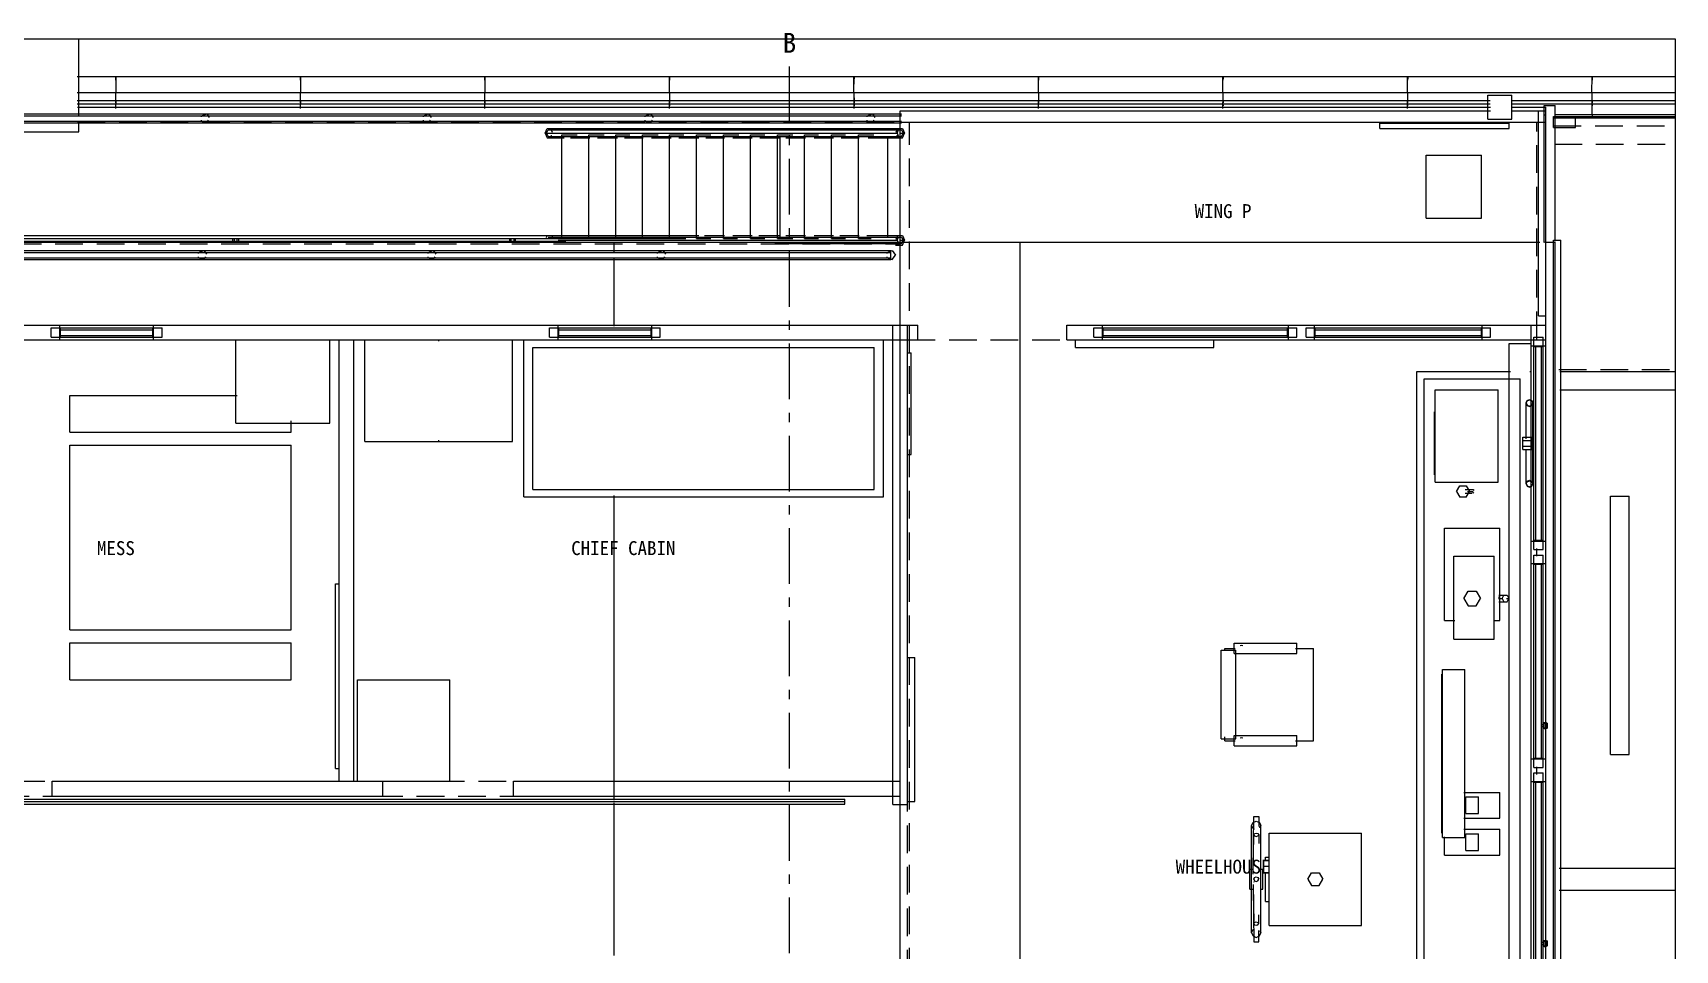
# Model space of a CAD drawing. Extents: x 5 to 836, y 5 to 589.
# Drawn here: x 208 to 386, y 239.3 to 338.7 of the extents above; entities that cross this region are included whole.
import ezdxf
from ezdxf.enums import TextEntityAlignment as Align

# ---------------------------------------------------------------- set-up
doc = ezdxf.new("R2010")
doc.units = 0
doc.linetypes.add('CENTER', pattern=[10, 6, -1.5, 1, -1.5])
doc.linetypes.add('DASHED', pattern=[4.5, 3, -1.5])
for name, color, linetype in [('CENTRE', 4, 'CENTER'), ('CUT', 7, 'CONTINUOUS'), ('DETAIL', 8, 'CONTINUOUS'), ('MARKING', 4, 'DASHED'), ('OUTLINE', 7, 'CONTINUOUS'), ('ROOM', 8, 'CONTINUOUS'), ('TEXT', 7, 'CONTINUOUS'), ('THIN', 7, 'CONTINUOUS')]:
    doc.layers.add(name, color=color, linetype=linetype)

msp = doc.modelspace()

# ---------------------------------------------------------------- linework, layer by layer
at = {"layer": 'CENTRE'}
msp.add_line((290, 159), (290, 335), dxfattribs=at)
at = {"layer": 'CUT'}
for p, q in [((171.08, 307), (210.92, 307)), ((210, 306.7), (211, 306.7)), ((210, 305.7), (210, 306.7)), ((210.92, 305.4), (210.92, 307)), ((211, 305.7), (211, 306.7)), ((211, 306.5), (221, 306.5)), ((221, 305.7), (221, 306.7)), ((221, 306.7), (222, 306.7)), ((221.08, 307), (264.92, 307)), ((221.08, 305.4), (221.08, 307)), ((222, 305.7), (222, 306.7)), ((264, 306.7), (265, 306.7)), ((264, 305.7), (264, 306.7)), ((264.92, 305.4), (264.92, 307)), ((265, 305.7), (265, 306.7)), ((265, 306.5), (275, 306.5)), ((275, 305.7), (275, 306.7)), ((275, 306.7), (276, 306.7)), ((275.08, 307), (303.92, 307)), ((275.08, 305.4), (275.08, 307)), ((276, 305.7), (276, 306.7)), ((301.2, 255.08), (301.2, 307)), ((302, 305.4), (302, 307)), ((302.8, 255.08), (302.8, 307)), ((303.92, 305.4), (303.92, 307)), ((320.08, 307), (323.92, 307)), ((320.08, 305.4), (320.08, 307)), ((323, 306.7), (324, 306.7)), ((323, 305.7), (323, 306.7)), ((323.92, 305.4), (323.92, 307)), ((324, 305.7), (324, 306.7)), ((324, 306.5), (344, 306.5)), ((344, 305.7), (344, 306.7)), ((344, 306.7), (345, 306.7)), ((344.08, 307), (346.92, 307)), ((344.08, 305.4), (344.08, 307)), ((345, 305.7), (345, 306.7)), ((346, 306.7), (347, 306.7)), ((346, 305.7), (346, 306.7)), ((346.92, 305.4), (346.92, 307)), ((347, 305.7), (347, 306.7)), ((347, 306.5), (365, 306.5)), ((365, 305.7), (365, 306.7)), ((365, 306.7), (366, 306.7)), ((365.08, 307), (372, 307)), ((365.08, 305.4), (365.08, 307)), ((366, 305.7), (366, 306.7)), ((370.4, 304.78), (370.4, 307)), ((372, 304.78), (372, 307)), ((171.08, 305.4), (210.92, 305.4)), ((210, 305.7), (211, 305.7)), ((211, 305.9), (221, 305.9)), ((221, 305.7), (222, 305.7)), ((221.08, 305.4), (264.92, 305.4)), ((230, 296.4), (230, 305.4)), ((240.2, 296.4), (240.2, 305.4)), ((241.2, 257.6), (241.2, 305.4)), ((242.8, 257.6), (242.8, 305.4)), ((264, 305.7), (265, 305.7)), ((265, 305.9), (275, 305.9)), ((275, 305.7), (276, 305.7)), ((275.08, 305.4), (303.92, 305.4)), ((320.08, 305.4), (336, 305.4)), ((321, 304.6), (321, 305.4)), ((321, 304.6), (336, 304.6)), ((323, 305.7), (324, 305.7)), ((324, 305.9), (344, 305.9)), ((336, 304.6), (336, 305.4)), ((344, 305.7), (345, 305.7)), ((344.08, 305.4), (346.92, 305.4)), ((346, 305.7), (347, 305.7)), ((347, 305.9), (365, 305.9)), ((365, 305.7), (366, 305.7)), ((365.08, 305.4), (372, 305.4)), ((370.4, 304.78), (372, 304.78)), ((370.7, 305.7), (371.7, 305.7)), ((370.7, 304.7), (370.7, 305.7)), ((370.7, 304.7), (371.7, 304.7)), ((370.9, 283.7), (370.9, 304.7)), ((371.5, 283.7), (371.5, 304.7)), ((371.7, 304.7), (371.7, 305.7)), ((302.8, 304), (303.2, 304)), ((303.2, 293), (303.2, 304)), ((369.84, 298.54), (369.95, 298.8)), ((369.84, 298.54), (369.95, 298.29)), ((369.95, 298.8), (370.2, 298.9)), ((369.95, 298.29), (370.2, 298.18)), ((370.2, 298.9), (370.45, 298.8)), ((370.2, 298.18), (370.45, 298.29)), ((370.45, 298.8), (370.56, 298.54)), ((370.45, 298.29), (370.56, 298.54)), ((230, 296.4), (240.2, 296.4)), ((369.5, 294.51), (370.5, 294.51)), ((369.5, 293.89), (369.5, 294.51)), ((369.5, 293.89), (370.5, 293.89)), ((370.5, 293.89), (370.5, 294.51)), ((302.8, 293), (303.2, 293)), ((369.95, 290.11), (370.2, 290.22)), ((370.2, 290.22), (370.45, 290.11)), ((369.84, 289.86), (369.92, 290.05)), ((369.84, 289.86), (369.95, 289.6)), ((369.92, 290.05), (369.95, 290.11)), ((369.95, 289.6), (370.2, 289.5)), ((370.2, 289.5), (370.45, 289.6)), ((370.45, 290.11), (370.56, 289.86)), ((370.45, 289.6), (370.56, 289.86)), ((370.4, 281.18), (370.4, 283.62)), ((370.4, 283.62), (372, 283.62)), ((370.7, 283.7), (371.7, 283.7)), ((370.7, 282.7), (370.7, 283.7)), ((371.7, 282.7), (371.7, 283.7)), ((372, 281.18), (372, 283.62)), ((370.7, 282.7), (371.7, 282.7)), ((370.7, 281.1), (370.7, 282.1)), ((370.7, 282.1), (371.7, 282.1)), ((371.7, 281.1), (371.7, 282.1)), ((370.4, 281.18), (372, 281.18)), ((370.7, 281.1), (371.7, 281.1)), ((370.9, 260.1), (370.9, 281.1)), ((371.5, 260.1), (371.5, 281.1)), ((240.8, 279), (241.2, 279)), ((240.8, 259), (240.8, 279)), ((302.8, 271), (303.6, 271)), ((303.6, 255.4), (303.6, 271)), ((243.2, 268.6), (253.2, 268.6)), ((243.2, 257.6), (243.2, 268.6)), ((253.2, 257.6), (253.2, 268.6)), ((371.51, 263.54), (371.51, 263.75)), ((371.52, 263.76), (371.74, 263.76)), ((371.52, 263.52), (371.74, 263.52)), ((371.75, 263.54), (371.75, 263.75)), ((371.82, 263.42), (371.82, 263.86)), ((371.85, 263.89), (372.11, 263.89)), ((372.14, 263.42), (372.14, 263.86)), ((371.85, 263.39), (372.11, 263.39)), ((370.4, 257.58), (370.4, 260.02)), ((370.4, 260.02), (372, 260.02)), ((370.7, 260.1), (371.7, 260.1)), ((370.7, 259.1), (370.7, 260.1)), ((371.7, 259.1), (371.7, 260.1)), ((372, 257.58), (372, 260.02)), ((240.8, 259), (241.2, 259)), ((370.7, 259.1), (371.7, 259.1)), ((370.7, 257.5), (370.7, 258.5)), ((370.7, 258.5), (371.7, 258.5)), ((371.7, 257.5), (371.7, 258.5)), ((210.08, 257.6), (253.2, 257.6)), ((210.08, 256), (210.08, 257.6)), ((245.92, 256), (245.92, 257.6)), ((260.08, 257.6), (302, 257.6)), ((260.08, 256), (260.08, 257.6)), ((302, 256), (302, 257.6)), ((370.4, 257.58), (372, 257.58)), ((370.7, 257.5), (371.7, 257.5)), ((370.9, 236.5), (370.9, 257.5)), ((371.5, 236.5), (371.5, 257.5)), ((210.08, 256), (245.92, 256)), ((260.08, 256), (302, 256)), ((301.2, 255.08), (302.8, 255.08)), ((302.8, 255.4), (303.6, 255.4)), ((346.2, 247), (346.6, 247.69)), ((346.6, 247.69), (347.4, 247.69)), ((347.4, 247.69), (347.8, 247)), ((346.2, 247), (346.6, 246.31)), ((346.6, 246.31), (347.4, 246.31)), ((347.4, 246.31), (347.8, 247)), ((371.51, 239.94), (371.51, 240.15)), ((371.52, 240.16), (371.74, 240.16)), ((371.52, 239.92), (371.74, 239.92)), ((371.75, 239.94), (371.75, 240.15)), ((371.82, 239.82), (371.82, 240.26)), ((371.85, 240.29), (372.11, 240.29)), ((371.85, 239.79), (372.11, 239.79)), ((372.14, 239.82), (372.14, 240.26))]:
    msp.add_line(p, q, dxfattribs=at)
at = {"layer": 'DETAIL'}
for p, q in [((213, 329.72), (213, 338)), ((212.8, 333.93), (386, 333.93)), ((217, 333.53), (217, 333.93)), ((217, 333.93), (217, 332.2)), ((237, 333.67), (237, 333.94)), ((237, 333.93), (237, 332.2)), ((237, 333.53), (237, 333.93)), ((237, 333.93), (237, 333.67)), ((257, 333.53), (257, 333.93)), ((257, 333.93), (257, 332.2)), ((276.99, 332.2), (277, 333.93)), ((277, 333.94), (277, 333.67)), ((277, 332.2), (277, 333.93)), ((277, 333.93), (277, 333.53)), ((277, 333.67), (277, 333.93)), ((277, 333.93), (277, 333.67)), ((296.99, 332.2), (297, 333.93)), ((296.99, 332.2), (296.99, 333.93)), ((297, 333.93), (297, 333.67)), ((297.01, 333.93), (297.01, 333.67)), ((316.98, 333.93), (316.99, 333.53)), ((316.99, 332.2), (316.99, 333.93)), ((317, 333.67), (317.01, 333.93)), ((317.01, 333.93), (317.01, 333.67)), ((336.98, 333.93), (336.98, 333.53)), ((336.98, 332.2), (336.99, 333.93)), ((336.99, 332.2), (336.99, 333.93)), ((337.01, 333.93), (337.01, 333.67)), ((337.01, 333.67), (337.01, 333.93)), ((337.01, 333.93), (337.01, 333.67)), ((356.98, 332.2), (356.99, 333.93)), ((356.99, 333.93), (356.99, 333.53)), ((357.01, 333.93), (357.01, 333.67)), ((357.01, 333.67), (357.01, 333.93)), ((376.97, 332.2), (376.99, 333.93)), ((376.98, 332.2), (376.99, 333.93)), ((376.99, 333.93), (376.99, 333.53)), ((377.01, 333.93), (377.01, 333.67)), ((377.01, 333.67), (377.01, 333.93)), ((377.01, 333.93), (377.02, 333.67)), ((212.81, 332.2), (386, 332.2)), ((212.82, 331.35), (365.95, 331.35)), ((217, 331.13), (217, 332.2)), ((217, 331.08), (217, 331.35)), ((217, 331.35), (217, 330.99)), ((217, 331.35), (217, 331.08)), ((237, 331.13), (237, 332.2)), ((237, 331.08), (237, 331.35)), ((237, 331.35), (237, 330.99)), ((237, 331.35), (237, 331.08)), ((257, 331.08), (257, 332.2)), ((257, 331.35), (257, 330.99)), ((257, 331.35), (257, 331.08)), ((276.99, 332.2), (277, 331.13)), ((277, 332.2), (277, 331.13)), ((277, 331.35), (277, 331.08)), ((277, 330.99), (277, 331.35)), ((277, 331.08), (277, 331.35)), ((296.99, 332.2), (297, 331.13)), ((296.99, 332.2), (296.99, 331.13)), ((297, 331.35), (297, 331.08)), ((297, 330.99), (297, 331.35)), ((297, 331.08), (297, 331.35)), ((297, 331.35), (297, 331.08)), ((316.99, 332.2), (316.99, 331.13)), ((316.99, 330.99), (317, 331.35)), ((317, 331.35), (317, 331.08)), ((317, 330.99), (317, 331.35)), ((317, 331.08), (317, 331.35)), ((336.98, 332.2), (336.99, 331.13)), ((336.99, 332.2), (336.99, 331.13)), ((336.99, 330.99), (337, 331.35)), ((337, 331.35), (337, 331.08)), ((337, 331.08), (337, 331.35)), ((356.98, 332.2), (356.99, 331.13)), ((356.99, 330.99), (357, 331.35)), ((357, 331.35), (357, 331.08)), ((357, 331.08), (357, 331.35)), ((365.7, 331.9), (368.3, 331.9)), ((365.7, 329.3), (365.7, 331.9)), ((368.3, 329.3), (368.3, 331.9)), ((368.33, 331.35), (386, 331.35)), ((376.97, 332.2), (376.98, 331.13)), ((376.98, 332.2), (376.98, 331.13)), ((376.99, 330.99), (377, 331.35)), ((377, 331.35), (377.01, 331.08)), ((377, 331.08), (377, 331.35)), ((106.46, 329.69), (302.14, 329.69)), ((107.3, 329.88), (302.14, 329.88)), ((212.82, 330.99), (365.94, 330.99)), ((212.83, 330.6), (365.98, 330.6)), ((217, 330.47), (217, 330.99)), ((217, 330.75), (217, 330.99)), ((226.28, 329.69), (226.84, 329.88)), ((226.28, 329.58), (226.28, 329.69)), ((226.84, 329.88), (227.12, 329.5)), ((237, 330.47), (237, 330.99)), ((237, 330.75), (237, 330.99)), ((250.33, 329.69), (250.89, 329.88)), ((250.33, 329.58), (250.33, 329.69)), ((250.89, 329.88), (251.17, 329.5)), ((257, 330.47), (257, 330.99)), ((257, 330.75), (257, 330.99)), ((274.38, 329.69), (274.94, 329.88)), ((274.38, 329.58), (274.38, 329.69)), ((274.94, 329.88), (275.22, 329.5)), ((277, 330.47), (277, 330.99)), ((277, 330.99), (277, 330.75)), ((297, 330.47), (297, 330.99)), ((297, 330.99), (297, 330.75)), ((298.44, 329.69), (299, 329.88)), ((298.44, 329.58), (298.44, 329.69)), ((299, 329.88), (299.27, 329.5)), ((302, 204.6), (302, 330.2)), ((302, 330.2), (365.99, 330.2)), ((302, 329.8), (302.14, 329.8)), ((317, 330.47), (317, 330.99)), ((336.99, 330.47), (336.99, 330.99)), ((336.99, 330.99), (337, 330.75)), ((356.99, 330.47), (356.99, 330.99)), ((356.99, 330.99), (357, 330.75)), ((365.7, 329.3), (368.3, 329.3)), ((368.22, 330.6), (372, 330.6)), ((368.23, 330.2), (372, 330.2)), ((368.32, 330.99), (386, 330.99)), ((371.2, 308), (371.2, 330.2)), ((371.8, 330.8), (373, 330.8)), ((371.8, 315.97), (371.8, 330.8)), ((371.86, 329.8), (372, 329.8)), ((372, 163.4), (372, 330.6)), ((372.8, 329.6), (386, 329.6)), ((372.8, 328.4), (372.8, 329.6)), ((372.81, 329.45), (386, 329.45)), ((372.94, 329.81), (386, 329.81)), ((373, 316.11), (373, 330.8)), ((375.2, 328.4), (375.2, 329.6)), ((376.99, 329.81), (376.99, 330.99)), ((376.99, 330.99), (376.99, 330.75)), ((376.99, 329.81), (376.99, 330.05)), ((376.99, 329.81), (377, 329.45)), ((377, 329.86), (377, 329.45)), ((377, 329.45), (377, 329.58)), ((102.68, 328.92), (302.14, 328.92)), ((105.34, 329.09), (302.14, 329.09)), ((213, 327.94), (213, 329.02)), ((226.28, 329.11), (226.28, 329.22)), ((226.28, 329.11), (226.84, 328.92)), ((226.84, 328.92), (227.05, 329.21)), ((250.33, 329.11), (250.33, 329.22)), ((250.33, 329.11), (250.89, 328.92)), ((250.89, 328.92), (251.1, 329.21)), ((263.52, 327.8), (263.76, 328.32)), ((263.52, 327.8), (301.68, 327.8)), ((263.52, 327.8), (263.76, 327.28)), ((263.68, 327.8), (263.84, 328.15)), ((263.68, 327.8), (263.84, 327.45)), ((263.76, 328.32), (302.24, 328.32)), ((263.84, 328.15), (302.16, 328.15)), ((264.16, 328.15), (264.27, 327.92)), ((264.16, 327.45), (264.22, 327.57)), ((264.24, 328.32), (264.34, 328.11)), ((265.32, 327.6), (266.99, 327.6)), ((265.32, 316.54), (265.32, 327.6)), ((268.25, 327.6), (269.92, 327.6)), ((268.25, 316.54), (268.25, 327.6)), ((271.17, 327.6), (272.7, 327.6)), ((271.17, 316.54), (271.17, 327.6)), ((274.09, 327.6), (275.76, 327.6)), ((274.09, 316.54), (274.09, 327.6)), ((274.38, 329.11), (274.38, 329.22)), ((274.38, 329.11), (274.94, 328.92)), ((274.94, 328.92), (275.15, 329.21)), ((277.02, 327.6), (278.55, 327.6)), ((277.02, 316.4), (277.02, 327.6)), ((279.94, 327.6), (281.47, 327.6)), ((279.94, 316.4), (279.94, 327.6)), ((282.86, 327.6), (284.53, 327.6)), ((282.86, 316.4), (282.86, 327.6)), ((285.78, 327.6), (287.32, 327.6)), ((285.78, 316.4), (285.78, 327.6)), ((288.71, 327.6), (290.38, 327.6)), ((288.71, 316.4), (288.71, 327.6)), ((291.63, 327.6), (293.16, 327.6)), ((291.63, 316.4), (291.63, 327.6)), ((294.55, 327.6), (296.08, 327.6)), ((294.55, 316.4), (294.55, 327.6)), ((297.48, 327.6), (299.15, 327.6)), ((297.48, 316.4), (297.48, 327.6)), ((298.44, 329.11), (298.44, 329.22)), ((298.44, 329.11), (299, 328.92)), ((299, 328.92), (299.2, 329.21)), ((301.56, 327.9), (301.76, 328.32)), ((301.61, 327.59), (301.76, 327.28)), ((301.68, 327.8), (301.84, 328.15)), ((301.68, 327.8), (301.84, 327.45)), ((302, 329), (372, 329)), ((302.04, 327.8), (302.32, 327.8)), ((302.16, 328.15), (302.32, 327.8)), ((302.16, 327.45), (302.32, 327.8)), ((302.24, 328.32), (302.48, 327.8)), ((302.24, 327.28), (302.48, 327.8)), ((354, 328.3), (354, 328.9)), ((354, 328.89), (368, 328.89)), ((354, 328.31), (368, 328.31)), ((368, 328.3), (368, 328.9)), ((372.8, 328.4), (375.2, 328.4)), ((263.76, 327.28), (265.57, 327.28)), ((263.84, 327.45), (302.16, 327.45)), ((264.24, 327.28), (264.29, 327.38)), ((266.27, 327.28), (268.37, 327.28)), ((269.21, 327.28), (271.37, 327.28)), ((272.14, 327.28), (274.16, 327.28)), ((275.07, 327.28), (277.17, 327.28)), ((278.01, 327.28), (280.17, 327.28)), ((280.94, 327.28), (282.96, 327.28)), ((283.88, 327.28), (285.97, 327.28)), ((286.81, 327.28), (288.97, 327.28)), ((288.98, 316.54), (288.98, 327.32)), ((289.6, 327.28), (291.76, 327.28)), ((292.68, 327.28), (294.77, 327.28)), ((295.61, 327.28), (297.57, 327.28)), ((298.54, 327.28), (302.24, 327.28)), ((300.68, 316.54), (300.68, 327.32)), ((359, 325.4), (365, 325.4)), ((359, 318.6), (359, 325.4)), ((365, 318.6), (365, 325.4)), ((359, 318.6), (365, 318.6)), ((102.28, 315.08), (301, 315.08)), ((102.42, 316), (371.32, 316)), ((108, 316.71), (280.19, 316.71)), ((108, 316.4), (278.79, 316.4)), ((108, 316.09), (265.77, 316.09)), ((225.97, 314.89), (226.53, 315.08)), ((226.53, 315.08), (226.81, 314.7)), ((229.68, 315.98), (229.68, 316.4)), ((229.84, 315.98), (229.84, 316.4)), ((230.16, 315.98), (230.16, 316.4)), ((230.32, 315.98), (230.32, 316.4)), ((250.85, 314.89), (251.4, 315.08)), ((251.4, 315.08), (251.68, 314.7)), ((259.68, 315.98), (259.68, 316.4)), ((259.84, 315.98), (259.84, 316.4)), ((260.16, 315.98), (260.16, 316.4)), ((260.32, 315.98), (260.32, 316.4)), ((263.66, 316.51), (263.76, 316.72)), ((263.84, 316.55), (302.16, 316.55)), ((264.24, 316.72), (264.34, 316.51)), ((264.93, 316.2), (301.68, 316.2)), ((271, 314.88), (271, 316)), ((275.72, 314.89), (276.28, 315.08)), ((276.28, 315.08), (276.56, 314.7)), ((279.94, 316.4), (281.47, 316.4)), ((280.8, 316.71), (282.96, 316.71)), ((282.86, 316.4), (284.39, 316.4)), ((283.88, 316.71), (285.97, 316.71)), ((285.78, 316.4), (287.32, 316.4)), ((286.67, 316.71), (288.97, 316.71)), ((288.43, 315.85), (302.16, 315.85)), ((288.71, 316.4), (290.38, 316.4)), ((289.6, 316.71), (291.76, 316.71)), ((291.63, 316.4), (293.16, 316.4)), ((292.68, 316.71), (294.77, 316.71)), ((294.55, 316.4), (296.08, 316.4)), ((295.47, 316.71), (297.57, 316.71)), ((297.48, 316.4), (298.87, 316.4)), ((298.4, 316.71), (302.24, 316.71)), ((300.6, 314.89), (301.15, 315.08)), ((301, 314.12), (301, 315.08)), ((301.15, 315.08), (301.5, 314.6)), ((301.48, 315.68), (302.24, 315.68)), ((301.56, 316.3), (301.76, 316.72)), ((301.61, 315.99), (301.76, 315.68)), ((301.68, 316.2), (301.84, 316.55)), ((301.68, 316.2), (301.84, 315.85)), ((302.04, 316.2), (302.32, 316.2)), ((302.16, 316.55), (302.32, 316.2)), ((302.16, 315.85), (302.32, 316.2)), ((302.24, 316.72), (302.48, 316.2)), ((302.24, 315.68), (302.48, 316.2)), ((315, 203.33), (315, 316)), ((371.88, 316), (373, 316)), ((372.8, 316.2), (373.6, 316.2)), ((372.8, 177.8), (372.8, 316.2)), ((373, 163.2), (373, 316)), ((373.6, 177.8), (373.6, 316.2)), ((102, 314.89), (301, 314.89)), ((102, 314.31), (301, 314.31)), ((102, 314.12), (301, 314.12)), ((225.97, 314.78), (225.97, 314.89)), ((225.97, 314.31), (225.97, 314.42)), ((225.97, 314.31), (226.53, 314.12)), ((226.53, 314.12), (226.74, 314.41)), ((250.85, 314.78), (250.85, 314.89)), ((250.85, 314.31), (250.85, 314.42)), ((250.85, 314.31), (251.4, 314.12)), ((251.4, 314.12), (251.61, 314.41)), ((271, 306.9), (271, 314.18)), ((275.72, 314.78), (275.72, 314.89)), ((275.72, 314.31), (275.72, 314.42)), ((275.72, 314.31), (276.28, 314.12)), ((276.28, 314.12), (276.49, 314.41)), ((300.6, 314.78), (300.6, 314.89)), ((300.6, 314.31), (300.6, 314.42)), ((300.6, 314.31), (301.15, 314.12)), ((301.15, 314.12), (301.5, 314.6)), ((371.2, 308), (372, 308)), ((32, 307), (303.92, 307)), ((210, 306.7), (222, 306.7)), ((210, 305.7), (210, 306.7)), ((210.92, 305.4), (210.92, 307)), ((211, 305.7), (211, 306.7)), ((211, 306.5), (221, 306.5)), ((221, 305.7), (221, 306.7)), ((221.08, 305.4), (221.08, 307)), ((222, 305.7), (222, 306.7)), ((264, 305.7), (264, 306.7)), ((264, 306.7), (276, 306.7)), ((264.92, 305.4), (264.92, 307)), ((265, 305.7), (265, 306.7)), ((265, 306.5), (275, 306.5)), ((275, 305.7), (275, 306.7)), ((275.08, 305.4), (275.08, 307)), ((276, 305.7), (276, 306.7)), ((301.2, 255.08), (301.2, 307)), ((302.8, 255.08), (302.8, 307)), ((303.92, 305.4), (303.92, 307)), ((320.08, 307), (372, 307)), ((320.08, 305.4), (320.08, 307)), ((323, 306.7), (345, 306.7)), ((323, 305.7), (323, 306.7)), ((323.92, 305.4), (323.92, 307)), ((324, 305.7), (324, 306.7)), ((324, 306.5), (344, 306.5)), ((344, 305.7), (344, 306.7)), ((344.08, 305.4), (344.08, 307)), ((345, 305.7), (345, 306.7)), ((346, 306.7), (366, 306.7)), ((346, 305.7), (346, 306.7)), ((346.92, 305.4), (346.92, 307)), ((347, 305.7), (347, 306.7)), ((347, 306.5), (365, 306.5)), ((365, 305.7), (365, 306.7)), ((365.08, 305.4), (365.08, 307)), ((366, 305.7), (366, 306.7)), ((370.4, 187), (370.4, 307)), ((32, 305.4), (303.92, 305.4)), ((210, 305.7), (222, 305.7)), ((211, 305.9), (221, 305.9)), ((230, 296.4), (230, 305.4)), ((240.2, 296.4), (240.2, 305.4)), ((241.2, 257.6), (241.2, 305.4)), ((242.8, 257.6), (242.8, 305.4)), ((244, 294.4), (244, 305.4)), ((252, 305.26), (252, 305.4)), ((260, 294.4), (260, 305.4)), ((261.2, 288.4), (261.2, 305.4)), ((262.2, 304.6), (299.2, 304.6)), ((262.2, 289.2), (262.2, 304.6)), ((264, 305.7), (276, 305.7)), ((265, 305.9), (275, 305.9)), ((299.2, 289.2), (299.2, 304.6)), ((300.2, 288.4), (300.2, 305.4)), ((320.08, 305.4), (370.89, 305.4)), ((321, 304.6), (321, 305.4)), ((321, 304.6), (336, 304.6)), ((323, 305.7), (345, 305.7)), ((324, 305.9), (344, 305.9)), ((336, 304.6), (336, 305.4)), ((346, 305.7), (366, 305.7)), ((347, 305.9), (365, 305.9)), ((368, 305), (370.4, 305)), ((368, 189), (368, 305)), ((370.4, 304.78), (372, 304.78)), ((370.7, 305.7), (371.7, 305.7)), ((370.7, 282.7), (370.7, 305.7)), ((370.7, 304.7), (371.7, 304.7)), ((370.9, 283.7), (370.9, 304.7)), ((371.5, 283.7), (371.5, 304.7)), ((371.7, 282.7), (371.7, 305.7)), ((371.72, 305.4), (372, 305.4)), ((302.8, 304), (303.2, 304)), ((303.2, 293), (303.2, 304)), ((358, 302), (368.17, 302)), ((358, 233.56), (358, 302)), ((358.8, 301.2), (369.2, 301.2)), ((358.8, 233.5), (358.8, 301.2)), ((369.2, 192.8), (369.2, 301.2)), ((370.26, 302), (370.4, 302)), ((373.5, 302), (386, 302)), ((212, 295.4), (212, 299.4)), ((212, 299.4), (230.14, 299.4)), ((360, 300), (366.8, 300)), ((360, 290), (360, 300)), ((366.8, 290), (366.8, 300)), ((373.5, 300), (386, 300)), ((230, 296.4), (240.2, 296.4)), ((236, 295.4), (236, 296.64)), ((212, 295.4), (236, 295.4)), ((212, 294), (236, 294)), ((212, 274), (212, 294)), ((236, 274), (236, 294)), ((244, 294.4), (260, 294.4)), ((252, 294.4), (252, 294.54)), ((369.5, 293.53), (369.5, 294.87)), ((370.5, 293.53), (370.5, 294.87)), ((302.8, 293), (303.2, 293)), ((261.2, 288.4), (300.2, 288.4)), ((262.2, 289.2), (299.2, 289.2)), ((271, 255.54), (271, 288.57)), ((360, 290), (366.8, 290)), ((362.3, 289), (362.65, 289.61)), ((362.3, 289), (362.65, 288.39)), ((362.65, 289.61), (363.35, 289.61)), ((362.65, 288.4), (363.35, 288.4)), ((363.24, 289.2), (364.12, 289.2)), ((363.24, 288.79), (363.99, 288.79)), ((363.35, 289.61), (363.7, 289)), ((363.35, 288.39), (363.7, 289)), ((363.49, 289), (364.11, 289)), ((364.12, 289.21), (364.18, 289.1)), ((364.12, 288.79), (364.18, 288.9)), ((379, 288.5), (381, 288.5)), ((379, 260.5), (379, 288.5)), ((381, 260.5), (381, 288.5)), ((361, 285), (367, 285)), ((361, 275), (361, 285)), ((367, 275), (367, 285)), ((370.4, 283.62), (372, 283.62)), ((370.7, 283.7), (371.7, 283.7)), ((362, 282), (366.4, 282)), ((362, 273), (362, 282)), ((366.4, 273), (366.4, 282)), ((370.7, 282.7), (371.7, 282.7)), ((370.7, 259.1), (370.7, 282.1)), ((370.7, 282.1), (371.7, 282.1)), ((371.7, 259.1), (371.7, 282.1)), ((370.4, 281.18), (372, 281.18)), ((370.7, 281.1), (371.7, 281.1)), ((370.9, 260.1), (370.9, 281.1)), ((371.5, 260.1), (371.5, 281.1)), ((240.8, 279), (241.2, 279)), ((240.8, 259), (240.8, 279)), ((363.1, 277.4), (363.55, 278.18)), ((363.55, 278.18), (364.45, 278.18)), ((364.45, 278.18), (364.9, 277.4)), ((366.9, 277.75), (367.78, 277.75)), ((367.24, 277.4), (367.42, 277.75)), ((367.78, 277.75), (367.96, 277.4)), ((363.1, 277.4), (363.55, 276.62)), ((363.55, 276.62), (364.45, 276.62)), ((364.45, 276.62), (364.9, 277.4)), ((366.84, 277.63), (366.9, 277.52)), ((366.87, 277.4), (367.24, 277.4)), ((366.9, 277.05), (367.78, 277.05)), ((367.24, 277.4), (367.42, 277.05)), ((367.71, 277.4), (367.96, 277.4)), ((367.78, 277.05), (367.96, 277.4)), ((361, 275), (362.12, 275)), ((366.3, 275), (367, 275)), ((212, 274), (236, 274)), ((212, 268.6), (212, 272.6)), ((212, 272.6), (236, 272.6)), ((236, 268.6), (236, 272.6)), ((338.2, 271.45), (338.2, 272.55)), ((338.2, 272.55), (345, 272.55)), ((338.87, 272.31), (339, 272.36)), ((339, 272.36), (339.13, 272.31)), ((345, 271.45), (345, 272.55)), ((362, 273), (366.4, 273)), ((302.8, 271), (303.6, 271)), ((303.6, 255.4), (303.6, 271)), ((336.8, 271.8), (338.4, 271.8)), ((336.8, 262.2), (336.8, 271.8)), ((337.2, 272), (338.31, 272)), ((337.2, 271.72), (337.2, 272)), ((338.2, 271.45), (345, 271.45)), ((338.4, 262.2), (338.4, 271.8)), ((344.85, 272), (346.8, 272)), ((346.8, 262), (346.8, 272)), ((360.8, 269.7), (363.2, 269.7)), ((360.8, 251.5), (360.8, 269.7)), ((363.2, 251.5), (363.2, 269.7)), ((212, 268.6), (236, 268.6)), ((243.2, 268.6), (253.2, 268.6)), ((243.2, 257.6), (243.2, 268.6)), ((253.2, 257.6), (253.2, 268.6)), ((336.8, 262.2), (338.4, 262.2)), ((337.2, 262), (337.2, 262.42)), ((337.2, 262), (338.31, 262)), ((338.2, 262.55), (345, 262.55)), ((338.2, 261.45), (338.2, 262.55)), ((338.87, 262.31), (339, 262.36)), ((339, 262.36), (339.13, 262.31)), ((344.85, 262), (346.8, 262)), ((345, 261.45), (345, 262.55)), ((338.2, 261.45), (345, 261.45)), ((370.4, 260.02), (372, 260.02)), ((370.7, 260.1), (371.7, 260.1)), ((379, 260.5), (381, 260.5)), ((240.8, 259), (241.2, 259)), ((370.7, 259.1), (371.7, 259.1)), ((370.7, 235.5), (370.7, 258.5)), ((370.7, 258.5), (371.7, 258.5)), ((371.7, 235.5), (371.7, 258.5)), ((210.08, 257.6), (253.2, 257.6)), ((210.08, 256), (210.08, 257.6)), ((245.92, 256), (245.92, 257.6)), ((260.08, 257.6), (302, 257.6)), ((260.08, 256), (260.08, 257.6)), ((363.09, 256.4), (367, 256.4)), ((367, 253.6), (367, 256.4)), ((370.4, 257.58), (372, 257.58)), ((370.7, 257.5), (371.7, 257.5)), ((370.9, 236.5), (370.9, 257.5)), ((371.5, 236.5), (371.5, 257.5)), ((98, 255.68), (296, 255.68)), ((98, 255.4), (296, 255.4)), ((98, 255.12), (296, 255.12)), ((210.08, 256), (245.92, 256)), ((260.08, 256), (302, 256)), ((271, 238.74), (271, 255.26)), ((296, 255.12), (296, 255.68)), ((301.2, 255.08), (302.8, 255.08)), ((302.8, 255.4), (303.6, 255.4)), ((363.3, 255.9), (364.7, 255.9)), ((340.34, 253.8), (340.86, 253.8)), ((363.09, 253.6), (367, 253.6)), ((363.3, 254.1), (364.7, 254.1)), ((340.34, 251.81), (340.42, 251.94)), ((340.34, 251.81), (340.42, 251.68)), ((340.42, 251.94), (340.6, 251.99)), ((340.42, 251.68), (340.6, 251.62)), ((340.6, 251.99), (340.78, 251.94)), ((340.6, 251.62), (340.78, 251.68)), ((340.78, 251.94), (340.86, 251.81)), ((340.78, 251.68), (340.86, 251.81)), ((342, 252), (352, 252)), ((342, 242), (342, 252)), ((352, 242), (352, 252)), ((360.8, 251.5), (363.2, 251.5)), ((361, 249.6), (361, 251.6)), ((363.09, 252.4), (367, 252.4)), ((363.3, 251.9), (364.7, 251.9)), ((367, 249.6), (367, 252.4)), ((361, 249.6), (367, 249.6)), ((363.3, 250.1), (364.7, 250.1)), ((339.9, 245.9), (339.9, 248.1)), ((341.3, 245.9), (341.3, 248.1)), ((346.2, 247), (346.6, 247.69)), ((346.6, 247.69), (347.4, 247.69)), ((347.4, 247.69), (347.8, 247)), ((373.42, 248.2), (386, 248.2)), ((340.33, 246.66), (340.37, 246.74)), ((340.34, 247), (340.42, 247.18)), ((340.34, 247), (340.42, 246.82)), ((340.42, 247.18), (340.6, 247.26)), ((340.42, 246.82), (340.6, 246.74)), ((340.6, 247.26), (340.78, 247.18)), ((340.6, 246.74), (340.78, 246.82)), ((340.78, 247.18), (340.86, 247)), ((340.78, 246.82), (340.86, 247)), ((346.2, 247), (346.6, 246.31)), ((346.6, 246.31), (347.4, 246.31)), ((347.4, 246.31), (347.8, 247)), ((373.42, 245.8), (386, 245.8)), ((340.34, 242.19), (340.42, 242.32)), ((340.34, 242.19), (340.42, 242.06)), ((340.42, 242.32), (340.6, 242.38)), ((340.6, 242.38), (340.78, 242.32)), ((340.78, 242.32), (340.86, 242.19)), ((340.78, 242.06), (340.86, 242.19)), ((340.42, 242.06), (340.6, 242.01)), ((340.6, 242.01), (340.78, 242.06)), ((342, 242), (352, 242)), ((340.34, 240.2), (340.86, 240.2))]:
    msp.add_line(p, q, dxfattribs=at)
at = {"layer": 'MARKING'}
for p, q in [((212.85, 329), (302.14, 329)), ((303, 329), (371, 329)), ((303, 227.55), (303, 329)), ((371, 305.49), (371, 329)), ((372.83, 328.6), (386, 328.6)), ((372.91, 326.6), (386, 326.6)), ((102.42, 315.8), (302, 315.8)), ((302, 307), (302, 315.8)), ((32, 307), (302, 307)), ((192.8, 305.4), (241.2, 305.4)), ((241.2, 257.6), (241.2, 305.4)), ((242.8, 305.4), (265.15, 305.4)), ((242.8, 257.6), (242.8, 305.4)), ((274.93, 305.4), (301.2, 305.4)), ((301.2, 257.6), (301.2, 305.4)), ((302.8, 305.4), (370.4, 305.4)), ((302.8, 227.33), (302.8, 305.4)), ((370.4, 304.7), (370.4, 305.4)), ((373.4, 302.2), (386, 302.2)), ((370.4, 281.19), (370.4, 283.85)), ((371, 281.98), (371, 282.82)), ((370.4, 257.55), (370.4, 260.21)), ((371, 258.33), (371, 259.17)), ((192.8, 257.6), (241.2, 257.6)), ((242.8, 257.6), (301.2, 257.6)), ((33.6, 256), (302, 256)), ((302, 238), (302, 256)), ((341.6, 249.4), (342, 249.4)), ((341.6, 244.6), (341.6, 249.4)), ((342, 244.6), (342, 249.4)), ((341.6, 244.6), (342, 244.6))]:
    msp.add_line(p, q, dxfattribs=at)
at = {"layer": 'OUTLINE'}
for p, q in [((372.83, 329.6), (386, 329.6)), ((191, 327.94), (213, 327.94)), ((359.9, 290.8), (359.9, 297.6)), ((369.84, 298.6), (369.95, 298.85)), ((369.84, 294.69), (369.84, 298.6)), ((369.84, 298.6), (369.95, 298.35)), ((369.95, 298.85), (370.2, 298.96)), ((369.95, 298.35), (370.2, 298.24)), ((370.2, 298.96), (370.45, 298.85)), ((370.2, 298.24), (370.45, 298.35)), ((370.45, 298.85), (370.56, 298.6)), ((370.45, 298.35), (370.56, 298.6)), ((370.56, 289.8), (370.56, 298.6)), ((369.5, 294.87), (370.5, 294.87)), ((369.5, 293.53), (370.5, 293.53)), ((369.84, 289.8), (369.84, 293.59)), ((369.95, 290.05), (370.2, 290.16)), ((370.2, 290.16), (370.45, 290.05)), ((369.84, 289.8), (369.95, 290.05)), ((369.84, 289.8), (369.95, 289.55)), ((369.95, 289.55), (370.2, 289.44)), ((370.2, 289.44), (370.45, 289.55)), ((370.45, 290.05), (370.56, 289.8)), ((370.45, 289.55), (370.56, 289.8)), ((360.7, 252), (360.7, 269.2)), ((371.51, 263.54), (371.51, 263.75)), ((371.52, 263.76), (371.74, 263.76)), ((371.52, 263.52), (371.74, 263.52)), ((371.75, 263.54), (371.75, 263.75)), ((371.76, 263.94), (371.79, 263.97)), ((371.76, 263.34), (371.76, 263.94)), ((371.76, 263.88), (371.79, 263.91)), ((371.79, 263.97), (372.01, 263.97)), ((371.79, 263.91), (372.13, 263.91)), ((371.82, 263.86), (371.85, 263.89)), ((371.82, 263.42), (371.82, 263.86)), ((371.85, 263.89), (372.11, 263.89)), ((372.01, 263.97), (372.04, 263.94)), ((372.04, 263.34), (372.04, 263.94)), ((372.11, 263.89), (372.14, 263.86)), ((372.13, 263.91), (372.16, 263.88)), ((372.14, 263.42), (372.14, 263.86)), ((372.16, 263.4), (372.16, 263.88)), ((371.76, 263.4), (371.79, 263.37)), ((371.76, 263.34), (371.79, 263.31)), ((371.79, 263.37), (372.13, 263.37)), ((371.79, 263.31), (372.01, 263.31)), ((371.82, 263.42), (371.85, 263.39)), ((371.85, 263.39), (372.11, 263.39)), ((372.01, 263.31), (372.04, 263.34)), ((372.11, 263.39), (372.14, 263.42)), ((372.13, 263.37), (372.16, 263.4)), ((363.3, 254.1), (363.3, 255.9)), ((364.7, 254.1), (364.7, 255.9)), ((340.1, 252.8), (340.25, 253.15)), ((340.1, 252.8), (340.25, 252.45)), ((340.1, 241.2), (340.1, 252.8)), ((340.25, 253.15), (340.6, 253.3)), ((340.28, 247.88), (340.34, 253.8)), ((340.6, 253.3), (340.95, 253.15)), ((340.86, 253.8), (340.87, 252.7)), ((340.95, 253.15), (341.1, 252.8)), ((341, 252.56), (341.1, 252.8)), ((341.1, 241.2), (341.1, 252.8)), ((340.25, 252.45), (340.36, 252.4)), ((340.28, 247.56), (340.34, 251.81)), ((340.86, 251.81), (340.87, 250.85)), ((363.3, 250.1), (363.3, 251.9)), ((364.7, 250.1), (364.7, 251.9)), ((339.9, 248.1), (340.28, 248.1)), ((341.05, 248.1), (341.3, 248.1)), ((339.9, 245.9), (340.28, 245.9)), ((340.28, 246.44), (340.34, 242.19)), ((340.28, 246.12), (340.34, 240.2)), ((341.05, 245.9), (341.3, 245.9)), ((340.86, 242.19), (340.87, 243.15)), ((340.1, 241.2), (340.25, 241.55)), ((340.1, 241.2), (340.25, 240.85)), ((340.25, 241.55), (340.36, 241.6)), ((340.25, 240.85), (340.6, 240.7)), ((340.6, 240.7), (340.95, 240.85)), ((340.86, 240.2), (340.87, 241.44)), ((340.95, 240.85), (341.1, 241.2)), ((341, 241.44), (341.1, 241.2)), ((371.76, 240.34), (371.79, 240.37)), ((371.76, 239.74), (371.76, 240.34)), ((371.76, 240.28), (371.79, 240.31)), ((371.79, 240.37), (372.01, 240.37)), ((371.79, 240.31), (372.13, 240.31)), ((372.01, 240.37), (372.04, 240.34)), ((372.04, 239.74), (372.04, 240.34)), ((372.13, 240.31), (372.16, 240.28)), ((371.51, 239.94), (371.51, 240.15)), ((371.52, 240.16), (371.74, 240.16)), ((371.52, 239.92), (371.74, 239.92)), ((371.75, 239.94), (371.75, 240.15)), ((371.76, 239.8), (371.79, 239.77)), ((371.76, 239.74), (371.79, 239.71)), ((371.79, 239.77), (372.13, 239.77)), ((371.79, 239.71), (372.01, 239.71)), ((371.82, 240.26), (371.85, 240.29)), ((371.82, 239.82), (371.82, 240.26)), ((371.82, 239.82), (371.85, 239.79)), ((371.85, 240.29), (372.11, 240.29)), ((371.85, 239.79), (372.11, 239.79)), ((372.01, 239.71), (372.04, 239.74)), ((372.11, 240.29), (372.14, 240.26)), ((372.11, 239.79), (372.14, 239.82)), ((372.13, 239.77), (372.16, 239.8)), ((372.14, 239.82), (372.14, 240.26)), ((372.16, 239.8), (372.16, 240.28))]:
    msp.add_line(p, q, dxfattribs=at)
at = {"layer": 'THIN'}
for p, q in [((24, 338), (386, 338)), ((386, 338), (386, 156))]:
    msp.add_line(p, q, dxfattribs=at)

# ---------------------------------------------------------------- texts
at = {"layer": 'ROOM'}
for s, p in [('WING P', (337, 318.6)), ('MESS', (217, 282.1)), ('CHIEF CABIN', (272, 282.1)), ('WHEELHOUSE', (337, 247.6))]:
    msp.add_text(s, height=1.51, dxfattribs=at).set_placement(p, align=Align.CENTER)
at = {"layer": 'TEXT'}
msp.add_text('B', height=2.16, dxfattribs=at).set_placement((290, 336.5), align=Align.CENTER)

doc.saveas('drawing.dxf')
